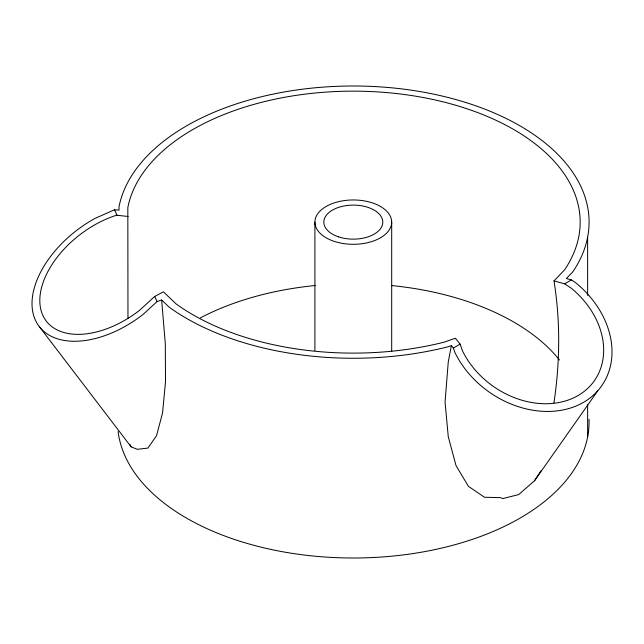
<?xml version="1.0" encoding="UTF-8"?>
<svg xmlns="http://www.w3.org/2000/svg" width="644" height="644" viewBox="0 0 644 644"><rect width="100%" height="100%" fill="white"/><g stroke="black" fill="none" stroke-linecap="round" stroke-linejoin="round"><path stroke-width="0.97" d="M553.953 402.814C559.998 362.483 560.481 321.227 554.001 280.929L564.571 269.86A226.873 130.982 0 0 0 407.684 94.966A226.873 130.982 0 0 0 127.826 207.593L127.971 318.2M451.38 345.603L453.376 348.034L454.897 352.461A88.421 69.737 35.1 0 0 583.448 402.387A88.421 69.737 35.1 0 0 575.68 282.732L571.373 279.907L566.366 278.546L572.87 271.736A235.793 136.134 0 0 0 409.817 89.967A235.793 136.134 0 0 0 118.963 207.022L119.068 210.153L114.495 209.767L94.901 218.461A88.421 53.557 -37.4 0 0 35.911 321.243A88.421 53.557 -37.4 0 0 143.121 314.385L157.096 301.569L161.644 299.991L169.098 307.116A235.793 136.134 0 0 0 447.805 346.85L451.38 345.603L448.256 361.912L445.06 402.025L448.256 436.648L456.049 465.676L468.438 486.357L484.578 497.273L500.493 497.635L502.763 498.577L518.629 494.608L534.496 480.794L597.785 390.755M534.496 480.794L540.984 470.82M554.001 280.929L564.611 283.819L571.003 288.005A79.502 62.701 35.1 0 1 577.99 395.593A79.502 62.701 35.1 0 1 462.4 350.706L460.146 344.129L455.34 338.253L444.231 342.133A226.873 130.982 0 0 1 176.062 303.896L163.455 291.853L154.713 296.433L139.724 310.191A79.502 48.155 -37.4 0 1 41.039 310.303A79.502 48.155 -37.4 0 1 114.511 215.885L117.055 215.281L128.124 216.473M453.376 348.034L460.146 344.129M564.611 283.819L571.373 279.907M39.711 327.144L131.126 446.839L137.293 449.311L147.935 448.079L156.54 435.69L162.546 412.981L165.524 381.506L165.283 343.405L161.644 299.991M129.838 444.296L131.126 446.839M114.495 209.767L117.055 215.281M154.713 296.433L157.096 301.569M587.626 237.233L587.626 295.451M587.626 404.859L587.626 436.978M391.689 222.132A38.39 22.162 0 0 1 334.099 241.323A38.39 22.162 0 0 1 334.099 202.932A38.39 22.162 0 0 1 391.689 222.132L391.689 351.479M314.9 222.132L314.9 350.481M589.035 419.188A235.793 136.134 0 0 1 363.973 557.865A235.793 136.134 0 0 1 118.093 431.512M200.421 317.87A226.873 130.982 0 0 1 315.246 285.525M391.584 285.55A226.873 130.982 0 0 1 559.467 359.988M338.559 236.863A29.471 17.018 0 0 0 382.769 222.132A29.471 17.018 0 0 0 338.559 207.392A29.471 17.018 0 0 0 338.559 236.863"/></g></svg>
